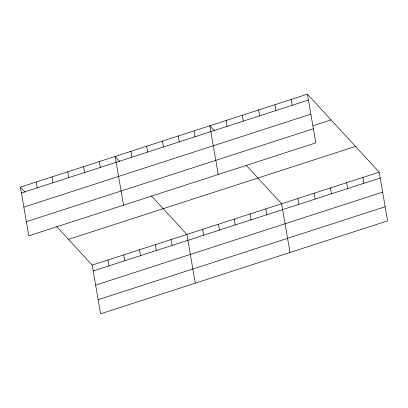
<?xml version="1.0" encoding="UTF-8"?>
<svg xmlns="http://www.w3.org/2000/svg" width="408" height="408" viewBox="0 0 408 408"><rect width="100%" height="100%" fill="white"/><g stroke="black" fill="none" stroke-linecap="round" stroke-linejoin="round"><path stroke-width="0.61" d="M307.408 94.172L315.823 142.892L28.815 235.834L20.4 187.114L307.408 94.172L379.185 172.166L387.6 220.886L100.592 313.829L92.177 265.108L56.697 226.552M21.41 192.969L308.417 100.026M23.853 207.116L310.86 114.169M313.023 125.761L331.092 119.906M26.372 221.687L313.38 128.744M68.493 239.369L355.495 146.426M92.177 265.108L379.185 172.166M93.192 270.963L380.195 178.021M95.635 285.11L382.638 192.163M98.149 299.681L385.157 206.739M214.475 130.825L209.824 125.771L218.239 174.491M246.121 165.209L281.602 203.765L290.017 252.486M119.763 161.497L115.112 156.442L123.527 205.163M151.409 195.881L186.889 234.437L195.304 283.157M20.4 187.114L25.051 192.168M362.921 177.429L363.931 183.284M346.657 182.697L347.667 188.552M330.393 187.966L331.403 193.82M314.129 193.234L315.139 199.084M291.144 99.435L292.154 105.289M297.865 198.497L298.875 204.352M274.88 104.703L275.89 110.558M258.616 109.971L259.626 115.826M265.817 208.876L266.827 214.73M242.352 115.24L243.362 121.089M250.033 213.991L251.042 219.846M226.088 120.503L227.098 126.358M234.248 219.101L235.258 224.956M218.464 224.211L219.473 230.066M194.04 130.881L195.049 136.736M202.674 229.327L203.689 235.181M178.255 135.997L179.265 141.851M162.466 141.107L163.481 146.962M171.105 239.547L172.115 245.402M146.681 146.217L147.696 152.072M155.321 244.662L156.33 250.517M130.897 151.332L131.906 157.187M139.536 249.773L140.546 255.627M123.752 254.883L124.761 260.738M99.328 161.553L100.337 167.407M107.962 259.998L108.977 265.848M83.543 166.668L84.553 172.523M67.754 171.778L68.768 177.633M51.969 176.888L52.984 182.743M36.184 182.004L37.194 187.859"/></g></svg>
